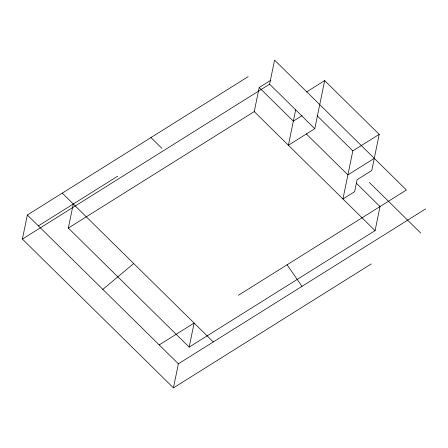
<?xml version="1.0" encoding="UTF-8"?>
<svg xmlns="http://www.w3.org/2000/svg" width="448" height="448" viewBox="0 0 448 448"><rect width="100%" height="100%" fill="white"/><g stroke="black" fill="none" stroke-linecap="round" stroke-linejoin="round"><path stroke-width="0.67" d="M371.274 263.934L173.438 387.89L22.4 239.092L27.345 215.012L248.164 76.647M356.294 183.176L380.022 206.55L375.082 230.636L189.174 347.116L68.342 228.082L73.287 203.997M173.438 387.89L178.382 363.81L425.6 208.908M189.174 347.116L194.118 323.036L159.202 344.91M68.342 228.082L254.251 111.597L259.19 87.511L270.922 80.164M22.4 239.092L269.618 84.19L274.562 60.11L406.42 190.014L238.465 295.249M295.669 109.822L288.4 145.236L314.793 128.699L324.666 80.612L379.215 134.355L371.795 170.514L357.09 179.726L354.642 191.654L342.95 198.979L352.817 150.892L379.215 134.355M102.861 289.408L133.7 263.519M38.371 225.876L117.634 176.21M306.482 92.008L324.666 80.612M302.137 115.64L293.339 121.156L259.19 87.511M374.287 158.357L347.894 174.894L306.236 133.857M317.111 115.718L352.817 150.892M269.618 84.19L314.793 128.699M369.342 182.437L420.655 232.988M254.251 111.597L375.082 230.636M150.954 137.558L161.98 148.422M62.255 193.133L213.298 341.93M27.345 215.012L178.382 363.81M287.067 264.79L301.991 286.356"/></g></svg>
